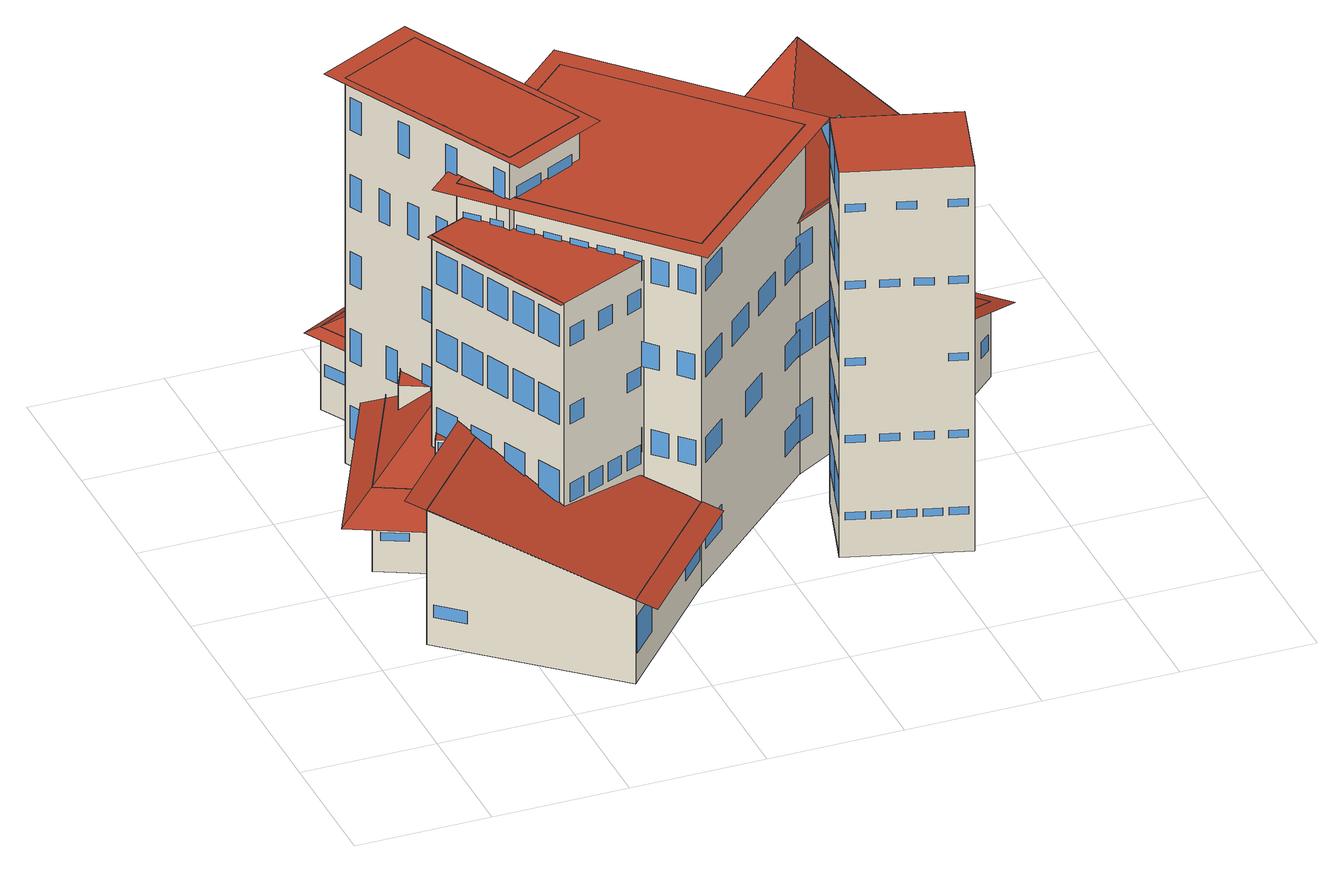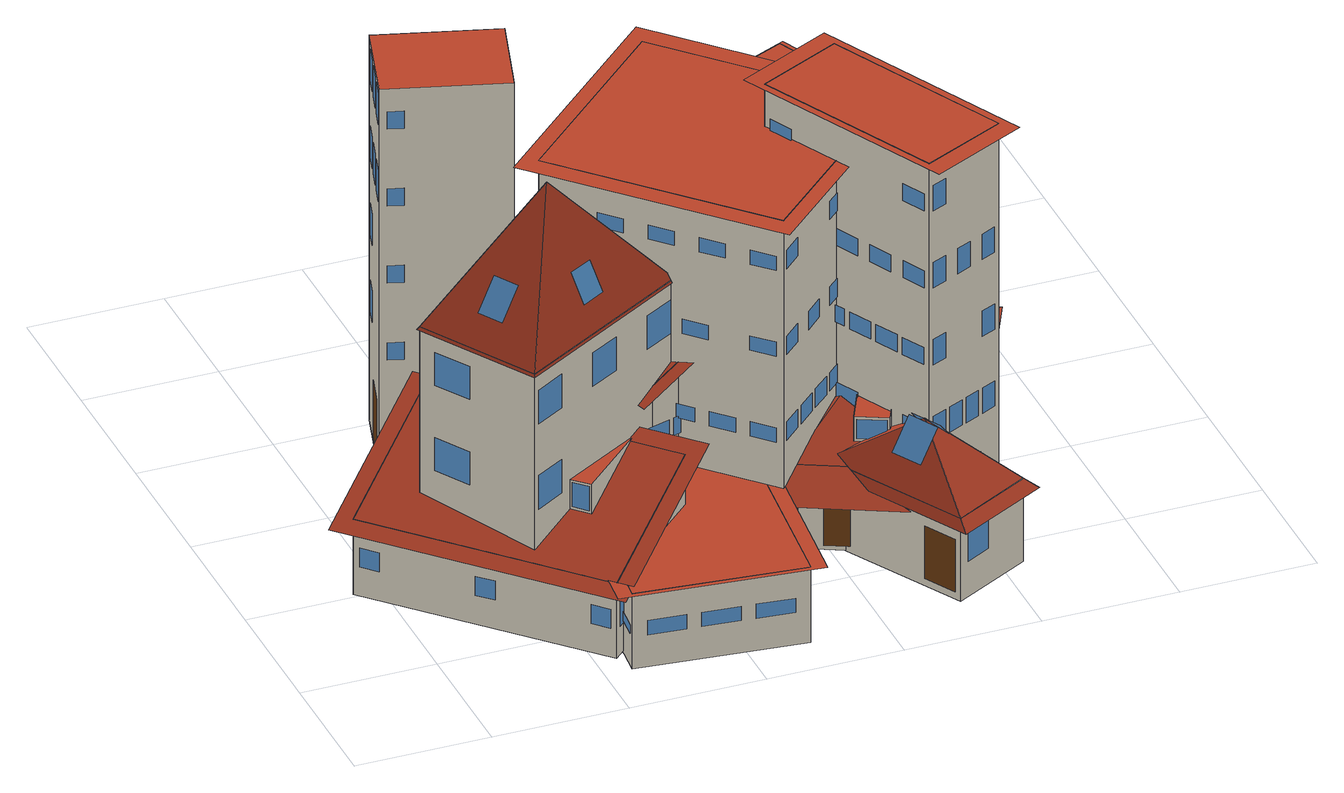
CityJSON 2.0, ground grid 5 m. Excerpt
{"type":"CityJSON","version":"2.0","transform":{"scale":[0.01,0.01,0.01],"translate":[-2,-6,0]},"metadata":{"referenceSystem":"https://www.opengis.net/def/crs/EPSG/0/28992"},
"CityObjects":{
"building1":{"type":"Building","attributes":{"roofType":"Shed"},"geometry":[{"type":"MultiSurface","lod":"3","boundaries":[[[0,1,2,3]],[[4,5,6,7]],[[5,0,3,6],[8,9,10,11]],[[8,11,10,9]],[[6,3,2,7],[12,13,14,15],[16,17,18,19]],[[12,15,14,13]],[[16,19,18,17]],[[7,2,1,4],[20,21,22,23]],[[20,23,22,21]],[[4,1,0,5],[24,25,26,27],[28,29,30,31]],[[24,27,26,25]],[[28,31,30,29]],[[32,33,34,35],[5,4,7,6]]],"semantics":{"surfaces":[{"type":"GroundSurface"},{"type":"RoofSurface"},{"type":"WallSurface"},{"type":"Window"},{"type":"Door"}],"values":[0,1,2,3,2,3,3,2,4,2,3,3,1]}}]},
"building2":{"type":"Building","attributes":{"roofType":"Flat"},"geometry":[{"type":"MultiSurface","lod":"3","boundaries":[[[36,37,38,39]],[[40,41,42,43]],[[36,39,41,40],[44,45,46,47],[48,49,50,51],[52,53,54,55],[56,57,58,59],[60,61,62,63],[64,65,66,67],[68,69,70,71],[72,73,74,75],[76,77,78,79],[80,81,82,83]],[[44,47,46,45]],[[48,51,50,49]],[[52,55,54,53]],[[56,59,58,57]],[[60,63,62,61]],[[64,67,66,65]],[[68,71,70,69]],[[72,75,74,73]],[[76,79,78,77]],[[80,83,82,81]],[[39,38,42,41],[84,85,86,87],[88,89,90,91],[92,93,94,95],[96,97,98,99],[100,101,102,103],[104,105,106,107],[108,109,110,111],[112,113,114,115],[116,117,118,119],[120,121,122,123],[124,125,126,127],[128,129,130,131],[132,133,134,135],[136,137,138,139],[140,141,142,143],[144,145,146,147]],[[84,87,86,85]],[[88,91,90,89]],[[92,95,94,93]],[[96,99,98,97]],[[100,103,102,101]],[[104,107,106,105]],[[108,111,110,109]],[[112,115,114,113]],[[116,119,118,117]],[[120,123,122,121]],[[124,127,126,125]],[[128,131,130,129]],[[132,135,134,133]],[[136,139,138,137]],[[140,143,142,141]],[[144,147,146,145]],[[38,37,43,42],[148,149,150,151],[152,153,154,155],[156,157,158,159],[160,161,162,163],[164,165,166,167]],[[148,151,150,149]],[[152,155,154,153]],[[156,159,158,157]],[[160,163,162,161]],[[164,167,166,165]],[[37,36,40,43],[168,169,170,171],[172,173,174,175],[176,177,178,179],[180,181,182,183],[184,185,186,187],[188,189,190,191],[192,193,194,195],[196,197,198,199],[200,201,202,203],[204,205,206,207],[208,209,210,211],[212,213,214,215],[216,217,218,219],[220,221,222,223],[224,225,226,227],[228,229,230,231]],[[168,171,170,169]],[[172,175,174,173]],[[176,179,178,177]],[[180,183,182,181]],[[184,187,186,185]],[[188,191,190,189]],[[192,195,194,193]],[[196,199,198,197]],[[200,203,202,201]],[[204,207,206,205]],[[208,211,210,209]],[[212,215,214,213]],[[216,219,218,217]],[[220,223,222,221]],[[224,227,226,225]],[[228,231,230,229]],[[232,233,234,235],[40,43,42,41]]],"semantics":{"surfaces":[{"type":"GroundSurface"},{"type":"RoofSurface"},{"type":"WallSurface"},{"type":"Door"},{"type":"Window"}],"values":[0,1,2,3,4,4,4,4,4,4,4,4,4,2,4,4,4,4,4,4,4,4,4,4,4,4,4,4,4,4,2,4,4,4,4,4,2,4,4,4,4,4,4,4,4,4,4,4,4,4,4,4,4,1]}}]},
"building3":{"type":"Building","attributes":{"roofType":"Pyramidal"},"children":["building3-1","building3-2","building3-3","building3-4"],"geometry":[{"type":"MultiSurface","lod":"3","boundaries":[[[236,237,238,239]],[[240,241,242],[243,244,245,246]],[[240,247,248],[249,250,251,252]],[[240,242,247],[253,254,255,256]],[[240,248,241],[257,258,259,260]],[[236,239,247,242],[261,262,263,264],[265,266,267,268]],[[261,264,263,262]],[[265,268,267,266]],[[239,238,248,247],[269,270,271,272],[273,274,275,276],[277,278,279,280],[281,282,283,284],[285,286,287,288],[289,290,291,292],[293,294,295,296],[297,298,299,300],[301,302,303,304],[305,306,307,308],[309,310,311,312],[313,314,315,316],[317,318,319,320]],[[269,272,271,270]],[[273,276,275,274]],[[277,280,279,278]],[[281,284,283,282]],[[285,288,287,286]],[[289,292,291,290]],[[293,296,295,294]],[[297,300,299,298]],[[301,304,303,302]],[[305,308,307,306]],[[309,312,311,310]],[[313,316,315,314]],[[317,320,319,318]],[[238,237,241,248],[321,322,323,324]],[[321,324,323,322]],[[237,236,242,241],[325,326,327,328],[329,330,331,332]],[[325,328,327,326]],[[329,332,331,330]],[[333,334,247,242]],[[334,335,248,247]],[[336,241,248,335]],[[333,242,241,336]]],"semantics":{"surfaces":[{"type":"GroundSurface"},{"type":"RoofSurface"},{"type":"WallSurface"},{"type":"Window"},{"type":"Door"}],"values":[0,1,1,1,1,2,3,3,2,3,3,3,3,3,3,3,3,3,3,3,3,3,2,4,2,3,3,1,1,1,1]}}]},
"building3-1":{"type":"BuildingInstallation","attributes":{"relationToConstruction":"outside"},"parents":["building3"],"geometry":[{"type":"MultiSurface","lod":"3","boundaries":[[[249,252,337]],[[249,337,338,250]],[[338,251,250]],[[337,252,251,338],[339,340,341,342]],[[339,342,341,340]]],"semantics":{"surfaces":[{"type":"WallSurface"},{"type":"RoofSurface"},{"type":"Window"}],"values":[0,1,0,0,2]}}]},
"building3-2":{"type":"BuildingInstallation","attributes":{"relationToConstruction":"outside"},"parents":["building3"],"geometry":[{"type":"MultiSurface","lod":"3","boundaries":[[[243,246,343]],[[243,343,344,244]],[[344,245,244]],[[343,246,245,344],[345,346,347,348]],[[345,348,347,346]]],"semantics":{"surfaces":[{"type":"WallSurface"},{"type":"RoofSurface"},{"type":"Window"}],"values":[0,1,0,0,2]}}]},
"building3-3":{"type":"BuildingInstallation","attributes":{"relationToConstruction":"outside"},"parents":["building3"],"geometry":[{"type":"MultiSurface","lod":"3","boundaries":[[[253,256,349]],[[253,349,350,254]],[[350,255,254]],[[349,256,255,350],[351,352,353,354]],[[351,354,353,352]]],"semantics":{"surfaces":[{"type":"WallSurface"},{"type":"RoofSurface"},{"type":"Window"}],"values":[0,1,0,0,2]}}]},
"building3-4":{"type":"BuildingInstallation","attributes":{"relationToConstruction":"outside"},"parents":["building3"],"geometry":[{"type":"MultiSurface","lod":"3","boundaries":[[[257,260,355]],[[257,355,356,258]],[[356,259,258]],[[355,260,259,356],[357,358,359,360]],[[357,360,359,358]]],"semantics":{"surfaces":[{"type":"WallSurface"},{"type":"RoofSurface"},{"type":"Window"}],"values":[0,1,0,0,2]}}]},
"building4":{"type":"Building","attributes":{"roofType":"Flat"},"geometry":[{"type":"MultiSurface","lod":"3","boundaries":[[[361,362,363,364]],[[365,366,367,368]],[[361,364,366,365],[369,370,371,372],[373,374,375,376],[377,378,379,380],[381,382,383,384],[385,386,387,388],[389,390,391,392],[393,394,395,396]],[[369,372,371,370]],[[373,376,375,374]],[[377,380,379,378]],[[381,384,383,382]],[[385,388,387,386]],[[389,392,391,390]],[[393,396,395,394]],[[364,363,367,366],[397,398,399,400],[401,402,403,404],[405,406,407,408],[409,410,411,412],[413,414,415,416],[417,418,419,420],[421,422,423,424],[425,426,427,428],[429,430,431,432],[433,434,435,436],[437,438,439,440],[441,442,443,444],[445,446,447,448],[449,450,451,452],[453,454,455,456],[457,458,459,460],[461,462,463,464],[465,466,467,468],[469,470,471,472],[473,474,475,476],[477,478,479,480]],[[397,400,399,398]],[[401,404,403,402]],[[405,408,407,406]],[[409,412,411,410]],[[413,416,415,414]],[[417,420,419,418]],[[421,424,423,422]],[[425,428,427,426]],[[429,432,431,430]],[[433,436,435,434]],[[437,440,439,438]],[[441,444,443,442]],[[445,448,447,446]],[[449,452,451,450]],[[453,456,455,454]],[[457,460,459,458]],[[461,464,463,462]],[[465,468,467,466]],[[469,472,471,470]],[[473,476,475,474]],[[477,480,479,478]],[[363,362,368,367],[481,482,483,484],[485,486,487,488],[489,490,491,492],[493,494,495,496],[497,498,499,500],[501,502,503,504],[505,506,507,508],[509,510,511,512],[513,514,515,516],[517,518,519,520],[521,522,523,524]],[[481,484,483,482]],[[485,488,487,486]],[[489,492,491,490]],[[493,496,495,494]],[[497,500,499,498]],[[501,504,503,502]],[[505,508,507,506]],[[509,512,511,510]],[[513,516,515,514]],[[517,520,519,518]],[[521,524,523,522]],[[362,361,365,368],[525,526,527,528],[529,530,531,532],[533,534,535,536],[537,538,539,540],[541,542,543,544],[545,546,547,548],[549,550,551,552],[553,554,555,556],[557,558,559,560],[561,562,563,564],[565,566,567,568],[569,570,571,572],[573,574,575,576],[577,578,579,580],[581,582,583,584],[585,586,587,588],[589,590,591,592],[593,594,595,596],[597,598,599,600],[601,602,603,604],[605,606,607,608],[609,610,611,612],[613,614,615,616]],[[525,528,527,526]],[[529,532,531,530]],[[533,536,535,534]],[[537,540,539,538]],[[541,544,543,542]],[[545,548,547,546]],[[549,552,551,550]],[[553,556,555,554]],[[557,560,559,558]],[[561,564,563,562]],[[565,568,567,566]],[[569,572,571,570]],[[573,576,575,574]],[[577,580,579,578]],[[581,584,583,582]],[[585,588,587,586]],[[589,592,591,590]],[[593,596,595,594]],[[597,600,599,598]],[[601,604,603,602]],[[605,608,607,606]],[[609,612,611,610]],[[613,616,615,614]],[[617,618,619,620],[365,368,367,366]]],"semantics":{"surfaces":[{"type":"GroundSurface"},{"type":"RoofSurface"},{"type":"WallSurface"},{"type":"Door"},{"type":"Window"}],"values":[0,1,2,3,4,4,4,4,4,4,2,4,4,4,4,4,4,4,4,4,4,4,4,4,4,4,4,4,4,4,4,4,2,4,4,4,4,4,4,4,4,4,4,4,2,4,4,4,4,4,4,4,4,4,4,4,4,4,4,4,4,4,4,4,4,4,4,4,1]}}]},
"building5":{"type":"Building","attributes":{"roofType":"Pyramidal"},"geometry":[{"type":"MultiSurface","lod":"3","boundaries":[[[621,622,623,624]],[[625,626,627],[628,629,630,631]],[[628,631,630,629]],[[625,632,633],[634,635,636,637]],[[634,637,636,635]],[[625,627,632]],[[625,633,626]],[[621,624,632,627],[638,639,640,641],[642,643,644,645]],[[638,641,640,639]],[[642,645,644,643]],[[624,623,633,632],[646,647,648,649]],[[646,649,648,647]],[[623,622,626,633],[650,651,652,653]],[[650,653,652,651]],[[622,621,627,626],[654,655,656,657],[658,659,660,661],[662,663,664,665],[666,667,668,669]],[[654,657,656,655]],[[658,661,660,659]],[[662,665,664,663]],[[666,669,668,667]],[[670,671,632,627]],[[671,672,633,632]],[[673,626,633,672]],[[670,627,626,673]]],"semantics":{"surfaces":[{"type":"GroundSurface"},{"type":"RoofSurface"},{"type":"Window"},{"type":"WallSurface"},{"type":"Door"}],"values":[0,1,2,1,2,1,1,3,2,2,3,4,3,2,3,2,2,2,2,1,1,1,1]}}]},
"building6":{"type":"Building","attributes":{"roofType":"Flat"},"geometry":[{"type":"MultiSurface","lod":"3","boundaries":[[[674,675,676,677]],[[678,679,680,681]],[[674,677,679,678],[682,683,684,685],[686,687,688,689],[690,691,692,693],[694,695,696,697],[698,699,700,701],[702,703,704,705],[706,707,708,709],[710,711,712,713],[714,715,716,717],[718,719,720,721]],[[682,685,684,683]],[[686,689,688,687]],[[690,693,692,691]],[[694,697,696,695]],[[698,701,700,699]],[[702,705,704,703]],[[706,709,708,707]],[[710,713,712,711]],[[714,717,716,715]],[[718,721,720,719]],[[677,676,680,679],[722,723,724,725],[726,727,728,729],[730,731,732,733],[734,735,736,737],[738,739,740,741],[742,743,744,745],[746,747,748,749],[750,751,752,753],[754,755,756,757],[758,759,760,761],[762,763,764,765],[766,767,768,769],[770,771,772,773],[774,775,776,777],[778,779,780,781],[782,783,784,785]],[[722,725,724,723]],[[726,729,728,727]],[[730,733,732,731]],[[734,737,736,735]],[[738,741,740,739]],[[742,745,744,743]],[[746,749,748,747]],[[750,753,752,751]],[[754,757,756,755]],[[758,761,760,759]],[[762,765,764,763]],[[766,769,768,767]],[[770,773,772,771]],[[774,777,776,775]],[[778,781,780,779]],[[782,785,784,783]],[[676,675,681,680],[786,787,788,789],[790,791,792,793],[794,795,796,797],[798,799,800,801],[802,803,804,805],[806,807,808,809],[810,811,812,813],[814,815,816,817],[818,819,820,821],[822,823,824,825],[826,827,828,829],[830,831,832,833],[834,835,836,837],[838,839,840,841],[842,843,844,845],[846,847,848,849],[850,851,852,853],[854,855,856,857],[858,859,860,861],[862,863,864,865]],[[786,789,788,787]],[[790,793,792,791]],[[794,797,796,795]],[[798,801,800,799]],[[802,805,804,803]],[[806,809,808,807]],[[810,813,812,811]],[[814,817,816,815]],[[818,821,820,819]],[[822,825,824,823]],[[826,829,828,827]],[[830,833,832,831]],[[834,837,836,835]],[[838,841,840,839]],[[842,845,844,843]],[[846,849,848,847]],[[850,853,852,851]],[[854,857,856,855]],[[858,861,860,859]],[[862,865,864,863]],[[675,674,678,681],[866,867,868,869],[870,871,872,873],[874,875,876,877],[878,879,880,881],[882,883,884,885],[886,887,888,889],[890,891,892,893],[894,895,896,897],[898,899,900,901],[902,903,904,905],[906,907,908,909],[910,911,912,913],[914,915,916,917],[918,919,920,921],[922,923,924,925],[926,927,928,929],[930,931,932,933],[934,935,936,937],[938,939,940,941],[942,943,944,945],[946,947,948,949],[950,951,952,953],[954,955,956,957],[958,959,960,961],[962,963,964,965],[966,967,968,969],[970,971,972,973],[974,975,976,977],[978,979,980,981],[982,983,984,985],[986,987,988,989],[990,991,992,993],[994,995,996,997]],[[866,869,868,867]],[[870,873,872,871]],[[874,877,876,875]],[[878,881,880,879]],[[882,885,884,883]],[[886,889,888,887]],[[890,893,892,891]],[[894,897,896,895]],[[898,901,900,899]],[[902,905,904,903]],[[906,909,908,907]],[[910,913,912,911]],[[914,917,916,915]],[[918,921,920,919]],[[922,925,924,923]],[[926,929,928,927]],[[930,933,932,931]],[[934,937,936,935]],[[938,941,940,939]],[[942,945,944,943]],[[946,949,948,947]],[[950,953,952,951]],[[954,957,956,955]],[[958,961,960,959]],[[962,965,964,963]],[[966,969,968,967]],[[970,973,972,971]],[[974,977,976,975]],[[978,981,980,979]],[[982,985,984,983]],[[986,989,988,987]],[[990,993,992,991]],[[994,997,996,995]],[[998,999,1000,1001],[678,681,680,679]]],"semantics":{"surfaces":[{"type":"GroundSurface"},{"type":"RoofSurface"},{"type":"WallSurface"},{"type":"Window"},{"type":"Door"}],"values":[0,1,2,3,3,3,3,3,3,3,3,3,3,2,4,3,3,3,3,3,3,3,3,3,3,3,3,3,3,3,2,3,3,3,3,3,3,3,3,3,3,3,3,3,3,3,3,3,3,3,3,2,3,3,3,3,3,3,3,3,3,3,3,3,3,3,3,3,3,3,3,3,3,3,3,3,3,3,3,3,3,3,3,3,3,1]}}]},
"building7":{"type":"Building","attributes":{"roofType":"Shed"},"geometry":[{"type":"MultiSurface","lod":"3","boundaries":[[[1002,1003,1004,1005]],[[1006,1007,1008,1009]],[[1007,1002,1005,1008],[1010,1011,1012,1013],[1014,1015,1016,1017],[1018,1019,1020,1021],[1022,1023,1024,1025],[1026,1027,1028,1029],[1030,1031,1032,1033]],[[1010,1013,1012,1011]],[[1014,1017,1016,1015]],[[1018,1021,1020,1019]],[[1022,1025,1024,1023]],[[1026,1029,1028,1027]],[[1030,1033,1032,1031]],[[1008,1005,1004,1009],[1034,1035,1036,1037],[1038,1039,1040,1041],[1042,1043,1044,1045],[1046,1047,1048,1049],[1050,1051,1052,1053]],[[1034,1037,1036,1035]],[[1038,1041,1040,1039]],[[1042,1045,1044,1043]],[[1046,1049,1048,1047]],[[1050,1053,1052,1051]],[[1009,1004,1003,1006],[1054,1055,1056,1057],[1058,1059,1060,1061],[1062,1063,1064,1065],[1066,1067,1068,1069],[1070,1071,1072,1073]],[[1054,1057,1056,1055]],[[1058,1061,1060,1059]],[[1062,1065,1064,1063]],[[1066,1069,1068,1067]],[[1070,1073,1072,1071]],[[1006,1003,1002,1007],[1074,1075,1076,1077],[1078,1079,1080,1081]],[[1074,1077,1076,1075]],[[1078,1081,1080,1079]],[[1082,1083,1084,1085],[1007,1006,1009,1008]]],"semantics":{"surfaces":[{"type":"GroundSurface"},{"type":"RoofSurface"},{"type":"WallSurface"},{"type":"Window"},{"type":"Door"}],"values":[0,1,2,3,3,3,3,3,3,2,3,3,3,3,3,2,4,3,3,3,3,2,3,3,1]}}]},
"building8":{"type":"Building","attributes":{"roofType":"Flat"},"geometry":[{"type":"MultiSurface","lod":"3","boundaries":[[[1086,1087,1088,1089]],[[1090,1091,1092,1093]],[[1086,1089,1091,1090],[1094,1095,1096,1097]],[[1094,1097,1096,1095]],[[1089,1088,1092,1091],[1098,1099,1100,1101],[1102,1103,1104,1105],[1106,1107,1108,1109],[1110,1111,1112,1113],[1114,1115,1116,1117]],[[1098,1101,1100,1099]],[[1102,1105,1104,1103]],[[1106,1109,1108,1107]],[[1110,1113,1112,1111]],[[1114,1117,1116,1115]],[[1088,1087,1093,1092],[1118,1119,1120,1121],[1122,1123,1124,1125],[1126,1127,1128,1129]],[[1118,1121,1120,1119]],[[1122,1125,1124,1123]],[[1126,1129,1128,1127]],[[1087,1086,1090,1093],[1130,1131,1132,1133],[1134,1135,1136,1137],[1138,1139,1140,1141],[1142,1143,1144,1145],[1146,1147,1148,1149]],[[1130,1133,1132,1131]],[[1134,1137,1136,1135]],[[1138,1141,1140,1139]],[[1142,1145,1144,1143]],[[1146,1149,1148,1147]],[[1150,1151,1152,1153],[1090,1093,1092,1091]]],"semantics":{"surfaces":[{"type":"GroundSurface"},{"type":"RoofSurface"},{"type":"WallSurface"},{"type":"Door"},{"type":"Window"}],"values":[0,1,2,3,2,4,4,4,4,4,2,4,4,4,2,4,4,4,4,4,1]}}]},
"building9":{"type":"Building","attributes":{"roofType":"Flat"},"geometry":[{"type":"MultiSurface","lod":"3","boundaries":[[[1154,1155,1156,1157]],[[1158,1159,1160,1161]],[[1154,1157,1159,1158],[1162,1163,1164,1165],[1166,1167,1168,1169],[1170,1171,1172,1173],[1174,1175,1176,1177],[1178,1179,1180,1181],[1182,1183,1184,1185],[1186,1187,1188,1189],[1190,1191,1192,1193],[1194,1195,1196,1197],[1198,1199,1200,1201],[1202,1203,1204,1205],[1206,1207,1208,1209],[1210,1211,1212,1213],[1214,1215,1216,1217],[1218,1219,1220,1221],[1222,1223,1224,1225],[1226,1227,1228,1229],[1230,1231,1232,1233]],[[1162,1165,1164,1163]],[[1166,1169,1168,1167]],[[1170,1173,1172,1171]],[[1174,1177,1176,1175]],[[1178,1181,1180,1179]],[[1182,1185,1184,1183]],[[1186,1189,1188,1187]],[[1190,1193,1192,1191]],[[1194,1197,1196,1195]],[[1198,1201,1200,1199]],[[1202,1205,1204,1203]],[[1206,1209,1208,1207]],[[1210,1213,1212,1211]],[[1214,1217,1216,1215]],[[1218,1221,1220,1219]],[[1222,1225,1224,1223]],[[1226,1229,1228,1227]],[[1230,1233,1232,1231]],[[1157,1156,1160,1159],[1234,1235,1236,1237],[1238,1239,1240,1241],[1242,1243,1244,1245],[1246,1247,1248,1249],[1250,1251,1252,1253],[1254,1255,1256,1257],[1258,1259,1260,1261],[1262,1263,1264,1265],[1266,1267,1268,1269]],[[1234,1237,1236,1235]],[[1238,1241,1240,1239]],[[1242,1245,1244,1243]],[[1246,1249,1248,1247]],[[1250,1253,1252,1251]],[[1254,1257,1256,1255]],[[1258,1261,1260,1259]],[[1262,1265,1264,1263]],[[1266,1269,1268,1267]],[[1156,1155,1161,1160],[1270,1271,1272,1273],[1274,1275,1276,1277],[1278,1279,1280,1281],[1282,1283,1284,1285],[1286,1287,1288,1289],[1290,1291,1292,1293],[1294,1295,1296,1297],[1298,1299,1300,1301]],[[1270,1273,1272,1271]],[[1274,1277,1276,1275]],[[1278,1281,1280,1279]],[[1282,1285,1284,1283]],[[1286,1289,1288,1287]],[[1290,1293,1292,1291]],[[1294,1297,1296,1295]],[[1298,1301,1300,1299]],[[1155,1154,1158,1161],[1302,1303,1304,1305],[1306,1307,1308,1309],[1310,1311,1312,1313],[1314,1315,1316,1317],[1318,1319,1320,1321],[1322,1323,1324,1325],[1326,1327,1328,1329],[1330,1331,1332,1333],[1334,1335,1336,1337],[1338,1339,1340,1341]],[[1302,1305,1304,1303]],[[1306,1309,1308,1307]],[[1310,1313,1312,1311]],[[1314,1317,1316,1315]],[[1318,1321,1320,1319]],[[1322,1325,1324,1323]],[[1326,1329,1328,1327]],[[1330,1333,1332,1331]],[[1334,1337,1336,1335]],[[1338,1341,1340,1339]]],"semantics":{"surfaces":[{"type":"GroundSurface"},{"type":"RoofSurface"},{"type":"WallSurface"},{"type":"Window"},{"type":"Door"}],"values":[0,1,2,3,3,3,3,3,3,3,3,3,3,3,3,3,3,3,3,3,3,2,4,3,3,3,3,3,3,3,3,2,3,3,3,3,3,3,3,3,2,3,3,3,3,3,3,3,3,3,3]}}]},
"building10":{"type":"Building","attributes":{"roofType":"Pyramidal"},"geometry":[{"type":"MultiSurface","lod":"3","boundaries":[[[1342,1343,1344,1345]],[[1346,1347,1348],[1349,1350,1351,1352]],[[1349,1352,1351,1350]],[[1346,1353,1354],[1355,1356,1357,1358]],[[1355,1358,1357,1356]],[[1346,1348,1353],[1359,1360,1361,1362]],[[1359,1362,1361,1360]],[[1346,1354,1347],[1363,1364,1365,1366]],[[1363,1366,1365,1364]],[[1342,1345,1353,1348],[1367,1368,1369,1370],[1371,1372,1373,1374],[1375,1376,1377,1378],[1379,1380,1381,1382],[1383,1384,1385,1386],[1387,1388,1389,1390],[1391,1392,1393,1394],[1395,1396,1397,1398]],[[1367,1370,1369,1368]],[[1371,1374,1373,1372]],[[1375,1378,1377,1376]],[[1379,1382,1381,1380]],[[1383,1386,1385,1384]],[[1387,1390,1389,1388]],[[1391,1394,1393,1392]],[[1395,1398,1397,1396]],[[1345,1344,1354,1353],[1399,1400,1401,1402],[1403,1404,1405,1406],[1407,1408,1409,1410]],[[1399,1402,1401,1400]],[[1403,1406,1405,1404]],[[1407,1410,1409,1408]],[[1344,1343,1347,1354],[1411,1412,1413,1414],[1415,1416,1417,1418],[1419,1420,1421,1422],[1423,1424,1425,1426],[1427,1428,1429,1430]],[[1411,1414,1413,1412]],[[1415,1418,1417,1416]],[[1419,1422,1421,1420]],[[1423,1426,1425,1424]],[[1427,1430,1429,1428]],[[1343,1342,1348,1347],[1431,1432,1433,1434],[1435,1436,1437,1438],[1439,1440,1441,1442],[1443,1444,1445,1446],[1447,1448,1449,1450],[1451,1452,1453,1454],[1455,1456,1457,1458],[1459,1460,1461,1462]],[[1431,1434,1433,1432]],[[1435,1438,1437,1436]],[[1439,1442,1441,1440]],[[1443,1446,1445,1444]],[[1447,1450,1449,1448]],[[1451,1454,1453,1452]],[[1455,1458,1457,1456]],[[1459,1462,1461,1460]],[[1463,1464,1353,1348]],[[1464,1465,1354,1353]],[[1466,1347,1354,1465]],[[1463,1348,1347,1466]]],"semantics":{"surfaces":[{"type":"GroundSurface"},{"type":"RoofSurface"},{"type":"Window"},{"type":"WallSurface"},{"type":"Door"}],"values":[0,1,2,1,2,1,2,1,2,3,2,2,2,2,2,2,2,2,3,2,2,2,3,4,2,2,2,2,3,2,2,2,2,2,2,2,2,1,1,1,1]}}]},
"building11":{"type":"Building","attributes":{"roofType":"Shed"},"children":["building11-1","building11-2"],"geometry":[{"type":"MultiSurface","lod":"3","boundaries":[[[1467,1468,1469,1470]],[[1471,1472,1473,1474],[1475,1476,1477,1478],[1479,1480,1481,1482]],[[1472,1467,1470,1473],[1483,1484,1485,1486],[1487,1488,1489,1490]],[[1483,1486,1485,1484]],[[1487,1490,1489,1488]],[[1473,1470,1469,1474],[1491,1492,1493,1494],[1495,1496,1497,1498],[1499,1500,1501,1502]],[[1491,1494,1493,1492]],[[1495,1498,1497,1496]],[[1499,1502,1501,1500]],[[1474,1469,1468,1471],[1503,1504,1505,1506]],[[1503,1506,1505,1504]],[[1471,1468,1467,1472],[1507,1508,1509,1510]],[[1507,1510,1509,1508]],[[1511,1512,1513,1514],[1472,1471,1474,1473]]],"semantics":{"surfaces":[{"type":"GroundSurface"},{"type":"RoofSurface"},{"type":"WallSurface"},{"type":"Window"},{"type":"Door"}],"values":[0,1,2,3,3,2,3,3,3,2,3,2,4,1]}}]},
"building11-1":{"type":"BuildingInstallation","attributes":{"relationToConstruction":"outside"},"parents":["building11"],"geometry":[{"type":"MultiSurface","lod":"3","boundaries":[[[1475,1478,1515]],[[1475,1515,1516,1476]],[[1516,1477,1476]],[[1515,1478,1477,1516],[1517,1518,1519,1520]],[[1517,1520,1519,1518]]],"semantics":{"surfaces":[{"type":"WallSurface"},{"type":"RoofSurface"},{"type":"Window"}],"values":[0,1,0,0,2]}}]},
"building11-2":{"type":"BuildingInstallation","attributes":{"relationToConstruction":"outside"},"parents":["building11"],"geometry":[{"type":"MultiSurface","lod":"3","boundaries":[[[1479,1482,1521]],[[1479,1521,1522,1480]],[[1522,1481,1480]],[[1521,1482,1481,1522],[1523,1524,1525,1526]],[[1523,1526,1525,1524]]],"semantics":{"surfaces":[{"type":"WallSurface"},{"type":"RoofSurface"},{"type":"Window"}],"values":[0,1,0,0,2]}}]}
},
"vertices":[
[200,600,0],[638,1099,0],[1201,605,0],[763,106,0],[638,1099,536],[200,600,536],[763,106,336],[1201,605,336],[219,583,113],[219,583,163],[309,504,163],[309,504,113],[776,121,113],[776,121,259],[869,227,259],[869,227,113],[1095,484,113],[1095,484,259],[1188,590,259],[1188,590,113],[1091,701,15],[1091,701,226],[987,793,226],[987,793,15],[620,1079,113],[620,1079,248],[533,979,248],[533,979,113],[305,720,113],[305,720,248],[218,620,248],[218,620,113],[140,651,557],[822,53,315],[1261,553,315],[580,1152,557],
[700,600,0],[444,1170,0],[808,1334,0],[1064,764,0],[700,600,1244],[1064,764,1244],[808,1334,1244],[444,1170,1244],[813,651,22],[813,651,225],[944,709,225],[944,709,22],[726,612,439],[726,612,514],[785,638,514],[785,638,439],[810,650,439],[810,650,514],[869,676,514],[869,676,439],[894,687,439],[894,687,514],[953,714,514],[953,714,439],[978,725,439],[978,725,514],[1037,751,514],[1037,751,439],[726,612,750],[726,612,825],[785,638,825],[785,638,750],[979,725,750],[979,725,825],[1038,752,825],[1038,752,750],[726,612,1061],[726,612,1136],[785,638,1136],[785,638,1061],[853,669,1061],[853,669,1136],[912,695,1136],[912,695,1061],[980,726,1061],[980,726,1136],[1038,752,1136],[1038,752,1061],[1054,786,128],[1054,786,184],[1015,873,184],[1015,873,128],[1005,896,128],[1005,896,184],[966,982,184],[966,982,128],[955,1005,128],[955,1005,184],[916,1092,184],[916,1092,128],[906,1115,128],[906,1115,184],[867,1201,184],[867,1201,128],[857,1224,128],[857,1224,184],[818,1311,184],[818,1311,128],[1054,786,439],[1054,786,495],[1015,873,495],[1015,873,439],[1005,896,439],[1005,896,495],[966,982,495],[966,982,439],[955,1005,439],[955,1005,495],[916,1092,495],[916,1092,439],[906,1115,439],[906,1115,495],[867,1201,495],[867,1201,439],[857,1224,439],[857,1224,495],[818,1311,495],[818,1311,439],[1054,786,750],[1054,786,806],[1015,873,806],[1015,873,750],[988,932,750],[988,932,806],[949,1019,806],[949,1019,750],[923,1078,750],[923,1078,806],[884,1165,806],[884,1165,750],[857,1224,750],[857,1224,806],[818,1311,806],[818,1311,750],[1054,786,1061],[1054,786,1117],[1015,873,1117],[1015,873,1061],[857,1224,1061],[857,1224,1117],[818,1311,1117],[818,1311,1061],[771,1317,128],[771,1317,181],[645,1260,181],[645,1260,128],[771,1317,439],[771,1317,492],[645,1260,492],[645,1260,439],[771,1317,750],[771,1317,803],[645,1260,803],[645,1260,750],[607,1244,750],[607,1244,803],[480,1186,803],[480,1186,750],[771,1317,1061],[771,1317,1114],[645,1260,1114],[645,1260,1061],[454,1147,128],[454,1147,257],[493,1061,257],[493,1061,128],[651,710,128],[651,710,257],[690,623,257],[690,623,128],[454,1147,439],[454,1147,568],[493,1061,568],[493,1061,439],[520,1001,439],[520,1001,568],[559,915,568],[559,915,439],[585,855,439],[585,855,568],[624,769,568],[624,769,439],[651,710,439],[651,710,568],[690,623,568],[690,623,439],[454,1147,750],[454,1147,879],[493,1061,879],[493,1061,750],[503,1038,750],[503,1038,879],[542,951,879],[542,951,750],[552,928,750],[552,928,879],[591,842,879],[591,842,750],[602,819,750],[602,819,879],[641,732,879],[641,732,750],[651,710,750],[651,710,879],[690,623,879],[690,623,750],[454,1147,1061],[454,1147,1190],[493,1061,1190],[493,1061,1061],[503,1038,1061],[503,1038,1190],[542,951,1190],[542,951,1061],[552,928,1061],[552,928,1190],[591,842,1190],[591,842,1061],[602,819,1061],[602,819,1190],[641,732,1190],[641,732,1061],[651,710,1061],[651,710,1190],[690,623,1190],[690,623,1061],[685,592,1244],[1080,770,1244],[823,1342,1244],[428,1164,1244],
[200,1100,0],[637,1989,0],[1117,1753,0],[680,864,0],[659,1427,536],[637,1989,336],[200,1100,336],[610,1518,473],[556,1408,473],[439,1465,376],[493,1575,376],[680,864,336],[1117,1753,336],[708,1335,473],[762,1446,473],[878,1388,376],[824,1278,376],[535,1314,473],[645,1259,473],[539,1044,376],[429,1098,376],[783,1540,473],[672,1594,473],[778,1809,376],[889,1755,376],[226,1087,125],[226,1087,157],[313,1044,157],[313,1044,125],[567,920,125],[567,920,157],[654,877,157],[654,877,125],[689,882,125],[689,882,192],[713,931,192],[713,931,125],[722,949,125],[722,949,192],[746,999,192],[746,999,125],[755,1017,125],[755,1017,192],[779,1066,192],[779,1066,125],[788,1084,125],[788,1084,192],[812,1133,192],[812,1133,125],[821,1151,125],[821,1151,192],[846,1200,192],[846,1200,125],[854,1218,125],[854,1218,192],[879,1268,192],[879,1268,125],[888,1286,125],[888,1286,192],[912,1335,192],[912,1335,125],[921,1353,125],[921,1353,192],[945,1402,192],[945,1402,125],[954,1420,125],[954,1420,192],[978,1470,192],[978,1470,125],[987,1488,125],[987,1488,192],[1011,1537,192],[1011,1537,125],[1020,1555,125],[1020,1555,192],[1044,1604,192],[1044,1604,125],[1053,1622,125],[1053,1622,192],[1077,1672,192],[1077,1672,125],[1086,1690,125],[1086,1690,192],[1110,1739,192],[1110,1739,125],[1016,1803,16],[1016,1803,233],[904,1858,233],[904,1858,16],[629,1972,125],[629,1972,229],[594,1902,229],[594,1902,125],[243,1187,125],[243,1187,229],[208,1117,229],[208,1117,125],[46,990,269],[687,675,269],[1272,1863,269],[630,2179,269],
[824,1278,473],[878,1388,473],[828,1287,463],[874,1379,463],[874,1379,386],[828,1287,386],
[493,1575,473],[439,1465,473],[489,1566,463],[443,1474,463],[443,1474,386],[489,1566,386],
[429,1098,473],[539,1044,473],[438,1094,463],[530,1048,463],[530,1048,386],[438,1094,386],
[889,1755,473],[778,1809,473],[880,1760,463],[787,1805,463],[787,1805,386],[880,1760,386],
[700,1100,0],[370,1776,0],[683,1928,0],[1013,1253,0],[700,1100,1535],[1013,1253,1535],[683,1928,1535],[370,1776,1535],[882,1189,15],[882,1189,227],[986,1240,227],[986,1240,15],[732,1116,416],[732,1116,481],[840,1168,481],[840,1168,416],[732,1116,723],[732,1116,788],[840,1168,788],[840,1168,723],[732,1116,1030],[732,1116,1095],[840,1168,1095],[840,1168,1030],[873,1184,1030],[873,1184,1095],[980,1237,1095],[980,1237,1030],[732,1116,1337],[732,1116,1402],[840,1168,1402],[840,1168,1337],[873,1184,1337],[873,1184,1402],[980,1237,1402],[980,1237,1337],[1002,1274,109],[1002,1274,177],[960,1361,177],[960,1361,109],[936,1411,109],[936,1411,177],[893,1498,177],[893,1498,109],[869,1547,109],[869,1547,177],[826,1635,177],[826,1635,109],[802,1684,109],[802,1684,177],[760,1771,177],[760,1771,109],[735,1821,109],[735,1821,177],[693,1908,177],[693,1908,109],[1002,1274,416],[1002,1274,484],[960,1361,484],[960,1361,416],[869,1546,416],[869,1546,484],[827,1634,484],[827,1634,416],[736,1819,416],[736,1819,484],[694,1906,484],[694,1906,416],[1002,1274,723],[1002,1274,791],[960,1361,791],[960,1361,723],[949,1383,723],[949,1383,791],[907,1470,791],[907,1470,723],[896,1492,723],[896,1492,791],[853,1579,791],[853,1579,723],[843,1601,723],[843,1601,791],[800,1688,791],[800,1688,723],[790,1709,723],[790,1709,791],[747,1796,791],[747,1796,723],[737,1818,723],[737,1818,791],[694,1905,791],[694,1905,723],[1002,1274,1030],[1002,1274,1098],[960,1361,1098],[960,1361,1030],[936,1411,1030],[936,1411,1098],[893,1498,1098],[893,1498,1030],[869,1547,1030],[869,1547,1098],[826,1635,1098],[826,1635,1030],[802,1684,1030],[802,1684,1098],[760,1771,1098],[760,1771,1030],[735,1821,1030],[735,1821,1098],[693,1908,1098],[693,1908,1030],[1002,1274,1337],[1002,1274,1405],[960,1361,1405],[960,1361,1337],[736,1820,1337],[736,1820,1405],[693,1907,1405],[693,1907,1337],[664,1919,109],[664,1919,210],[609,1892,210],[609,1892,109],[664,1919,416],[664,1919,517],[609,1892,517],[609,1892,416],[590,1883,416],[590,1883,517],[535,1856,517],[535,1856,416],[516,1847,416],[516,1847,517],[462,1821,517],[462,1821,416],[443,1811,416],[443,1811,517],[388,1784,517],[388,1784,416],[664,1919,723],[664,1919,824],[609,1892,824],[609,1892,723],[444,1812,723],[444,1812,824],[389,1785,824],[389,1785,723],[664,1919,1030],[664,1919,1131],[609,1892,1131],[609,1892,1030],[554,1866,1030],[554,1866,1131],[499,1839,1131],[499,1839,1030],[445,1812,1030],[445,1812,1131],[390,1785,1131],[390,1785,1030],[664,1919,1337],[664,1919,1438],[609,1892,1438],[609,1892,1337],[380,1755,109],[380,1755,238],[402,1710,238],[402,1710,109],[452,1608,109],[452,1608,238],[474,1563,238],[474,1563,109],[524,1460,109],[524,1460,238],[546,1415,238],[546,1415,109],[596,1313,109],[596,1313,238],[618,1268,238],[618,1268,109],[668,1166,109],[668,1166,238],[690,1121,238],[690,1121,109],[380,1755,416],[380,1755,545],[402,1710,545],[402,1710,416],[452,1608,416],[452,1608,545],[474,1563,545],[474,1563,416],[524,1460,416],[524,1460,545],[546,1415,545],[546,1415,416],[596,1313,416],[596,1313,545],[618,1268,545],[618,1268,416],[668,1166,416],[668,1166,545],[690,1121,545],[690,1121,416],[380,1755,723],[380,1755,852],[402,1710,852],[402,1710,723],[524,1460,723],[524,1460,852],[546,1415,852],[546,1415,723],[668,1166,723],[668,1166,852],[690,1121,852],[690,1121,723],[380,1755,1030],[380,1755,1159],[402,1710,1159],[402,1710,1030],[438,1637,1030],[438,1637,1159],[459,1592,1159],[459,1592,1030],[495,1520,1030],[495,1520,1159],[517,1475,1159],[517,1475,1030],[552,1402,1030],[552,1402,1159],[574,1357,1159],[574,1357,1030],[610,1284,1030],[610,1284,1159],[632,1239,1159],[632,1239,1030],[668,1166,1030],[668,1166,1159],[690,1122,1159],[690,1122,1030],[380,1755,1337],[380,1755,1466],[402,1710,1466],[402,1710,1337],[476,1558,1337],[476,1558,1466],[498,1513,1466],[498,1513,1337],[572,1362,1337],[572,1362,1466],[594,1317,1466],[594,1317,1337],[668,1165,1337],[668,1165,1466],[690,1120,1466],[690,1120,1337],[706,1025,1535],[1069,1202,1535],[677,2004,1535],[314,1826,1535],
[700,1600,0],[417,2121,0],[708,2280,0],[992,1759,0],[704,1940,532],[417,2121,332],[700,1600,332],[668,1992,524],[728,1882,524],[649,1839,416],[589,1950,416],[992,1759,332],[708,2280,332],[740,1887,524],[680,1998,524],[759,2041,416],[819,1930,416],[716,1609,141],[716,1609,176],[769,1638,176],[769,1638,141],[922,1721,141],[922,1721,176],[976,1750,176],[976,1750,141],[784,2141,29],[784,2141,237],[719,2259,237],[719,2259,29],[674,2261,141],[674,2261,279],[580,2210,279],[580,2210,141],[426,2104,141],[426,2104,188],[472,2020,188],[472,2020,141],[499,1970,141],[499,1970,188],[545,1886,188],[545,1886,141],[572,1835,141],[572,1835,188],[618,1751,188],[618,1751,141],[645,1701,141],[645,1701,188],[691,1617,188],[691,1617,141],[699,1545,300],[1038,1729,300],[709,2335,300],[370,2150,300],
[1200,600,0],[571,1262,0],[1176,1836,0],[1804,1174,0],[1200,600,1368],[1804,1174,1368],[1176,1836,1368],[571,1262,1368],[1222,621,135],[1222,621,235],[1317,711,235],[1317,711,135],[1687,1063,135],[1687,1063,235],[1782,1153,235],[1782,1153,135],[1222,621,477],[1222,621,577],[1317,711,577],[1317,711,477],[1455,842,477],[1455,842,577],[1550,932,577],[1550,932,477],[1687,1063,477],[1687,1063,577],[1782,1153,577],[1782,1153,477],[1222,621,819],[1222,621,919],[1317,711,919],[1317,711,819],[1377,768,819],[1377,768,919],[1472,858,919],[1472,858,819],[1532,915,819],[1532,915,919],[1627,1005,919],[1627,1005,819],[1687,1063,819],[1687,1063,919],[1782,1153,919],[1782,1153,819],[1222,621,1161],[1222,621,1261],[1317,711,1261],[1317,711,1161],[1338,1664,26],[1338,1664,236],[1246,1762,236],[1246,1762,26],[1784,1194,477],[1784,1194,534],[1717,1265,534],[1717,1265,477],[1680,1305,477],[1680,1305,534],[1613,1375,534],[1613,1375,477],[1575,1415,477],[1575,1415,534],[1508,1485,534],[1508,1485,477],[1470,1525,477],[1470,1525,534],[1403,1596,534],[1403,1596,477],[1366,1636,477],[1366,1636,534],[1299,1706,534],[1299,1706,477],[1261,1746,477],[1261,1746,534],[1194,1816,534],[1194,1816,477],[1784,1194,819],[1784,1194,876],[1717,1265,876],[1717,1265,819],[1610,1378,819],[1610,1378,876],[1543,1448,876],[1543,1448,819],[1436,1562,819],[1436,1562,876],[1369,1632,876],[1369,1632,819],[1262,1745,819],[1262,1745,876],[1195,1815,876],[1195,1815,819],[1784,1194,1161],[1784,1194,1218],[1717,1265,1218],[1717,1265,1161],[1653,1332,1161],[1653,1332,1218],[1587,1403,1218],[1587,1403,1161],[1522,1470,1161],[1522,1470,1218],[1456,1540,1218],[1456,1540,1161],[1392,1608,1161],[1392,1608,1218],[1325,1678,1218],[1325,1678,1161],[1261,1746,1161],[1261,1746,1218],[1194,1816,1218],[1194,1816,1161],[1157,1818,135],[1157,1818,208],[1092,1756,208],[1092,1756,135],[1031,1699,135],[1031,1699,208],[967,1637,208],[967,1637,135],[906,1580,135],[906,1580,208],[841,1518,208],[841,1518,135],[780,1460,135],[780,1460,208],[716,1399,208],[716,1399,135],[655,1341,135],[655,1341,208],[590,1280,208],[590,1280,135],[1157,1818,477],[1157,1818,550],[1092,1756,550],[1092,1756,477],[1073,1739,477],[1073,1739,550],[1009,1677,550],[1009,1677,477],[990,1659,477],[990,1659,550],[925,1598,550],[925,1598,477],[907,1580,477],[907,1580,550],[842,1519,550],[842,1519,477],[823,1501,477],[823,1501,550],[758,1440,550],[758,1440,477],[740,1422,477],[740,1422,550],[675,1361,550],[675,1361,477],[656,1343,477],[656,1343,550],[592,1281,550],[592,1281,477],[1157,1818,819],[1157,1818,892],[1092,1756,892],[1092,1756,819],[1031,1699,819],[1031,1699,892],[967,1637,892],[967,1637,819],[906,1580,819],[906,1580,892],[841,1518,892],[841,1518,819],[780,1460,819],[780,1460,892],[716,1399,892],[716,1399,819],[655,1341,819],[655,1341,892],[590,1280,892],[590,1280,819],[1157,1818,1161],[1157,1818,1234],[1092,1756,1234],[1092,1756,1161],[906,1580,1161],[906,1580,1234],[841,1518,1234],[841,1518,1161],[655,1341,1161],[655,1341,1234],[590,1280,1234],[590,1280,1161],[588,1245,135],[588,1245,234],[633,1198,234],[633,1198,135],[666,1162,135],[666,1162,234],[711,1115,234],[711,1115,135],[745,1079,135],[745,1079,234],[790,1032,234],[790,1032,135],[823,997,135],[823,997,234],[868,950,234],[868,950,135],[902,914,135],[902,914,234],[947,867,234],[947,867,135],[980,831,135],[980,831,234],[1025,784,234],[1025,784,135],[1059,749,135],[1059,749,234],[1104,701,234],[1104,701,135],[1137,666,135],[1137,666,234],[1182,619,234],[1182,619,135],[588,1245,477],[588,1245,576],[633,1198,576],[633,1198,477],[657,1172,477],[657,1172,576],[702,1125,576],[702,1125,477],[726,1100,477],[726,1100,576],[770,1053,576],[770,1053,477],[794,1027,477],[794,1027,576],[839,980,576],[839,980,477],[863,955,477],[863,955,576],[908,907,576],[908,907,477],[932,882,477],[932,882,576],[977,835,576],[977,835,477],[1001,810,477],[1001,810,576],[1046,762,576],[1046,762,477],[1070,737,477],[1070,737,576],[1115,690,576],[1115,690,477],[1139,664,477],[1139,664,576],[1184,617,576],[1184,617,477],[588,1245,819],[588,1245,918],[633,1198,918],[633,1198,819],[679,1148,819],[679,1148,918],[724,1101,918],[724,1101,819],[771,1052,819],[771,1052,918],[816,1005,918],[816,1005,819],[863,955,819],[863,955,918],[907,908,918],[907,908,819],[954,859,819],[954,859,918],[999,812,918],[999,812,819],[1046,762,819],[1046,762,918],[1090,715,918],[1090,715,819],[1137,666,819],[1137,666,918],[1182,619,918],[1182,619,819],[588,1245,1161],[588,1245,1260],[633,1198,1260],[633,1198,1161],[657,1172,1161],[657,1172,1260],[702,1125,1260],[702,1125,1161],[726,1100,1161],[726,1100,1260],[770,1053,1260],[770,1053,1161],[794,1027,1161],[794,1027,1260],[839,980,1260],[839,980,1161],[863,955,1161],[863,955,1260],[908,907,1260],[908,907,1161],[932,882,1161],[932,882,1260],[977,835,1260],[977,835,1161],[1001,810,1161],[1001,810,1260],[1046,762,1260],[1046,762,1161],[1070,737,1161],[1070,737,1260],[1115,690,1260],[1115,690,1161],[1139,664,1161],[1139,664,1260],[1184,617,1260],[1184,617,1161],[1185,507,1368],[1898,1184,1368],[1191,1929,1368],[478,1252,1368],
[1200,1100,0],[1095,1446,0],[1606,1600,0],[1711,1255,0],[1095,1446,878],[1200,1100,878],[1711,1255,622],[1606,1600,622],[1220,1106,105],[1220,1106,221],[1298,1130,221],[1298,1130,105],[1319,1136,105],[1319,1136,221],[1396,1160,221],[1396,1160,105],[1417,1166,105],[1417,1166,221],[1495,1189,221],[1495,1189,105],[1516,1196,105],[1516,1196,221],[1593,1219,221],[1593,1219,105],[1614,1226,105],[1614,1226,221],[1692,1249,221],[1692,1249,105],[1220,1106,416],[1220,1106,532],[1298,1130,532],[1298,1130,416],[1702,1286,105],[1702,1286,216],[1679,1360,216],[1679,1360,105],[1638,1495,105],[1638,1495,216],[1616,1570,216],[1616,1570,105],[1702,1286,416],[1702,1286,527],[1679,1360,527],[1679,1360,416],[1670,1391,416],[1670,1391,527],[1647,1466,527],[1647,1466,416],[1638,1496,416],[1638,1496,527],[1615,1571,527],[1615,1571,416],[1586,1594,14],[1586,1594,213],[1446,1552,213],[1446,1552,14],[1586,1594,416],[1586,1594,485],[1484,1563,485],[1484,1563,416],[1464,1557,416],[1464,1557,485],[1361,1526,485],[1361,1526,416],[1341,1520,416],[1341,1520,485],[1239,1489,485],[1239,1489,416],[1219,1483,416],[1219,1483,485],[1116,1452,485],[1116,1452,416],[1104,1416,105],[1104,1416,170],[1143,1288,170],[1143,1288,105],[1104,1416,416],[1104,1416,481],[1143,1288,481],[1143,1288,416],[1195,1043,888],[1746,1210,612],[1611,1657,612],[1060,1490,888],
[1200,1600,0],[1275,2335,0],[1898,2271,0],[1823,1536,0],[1200,1600,301],[1823,1536,301],[1898,2271,301],[1275,2335,301],[1588,1560,28],[1588,1560,239],[1709,1548,239],[1709,1548,28],[1825,1562,128],[1825,1562,163],[1837,1678,163],[1837,1678,128],[1840,1704,128],[1840,1704,163],[1852,1821,163],[1852,1821,128],[1855,1847,128],[1855,1847,163],[1867,1963,163],[1867,1963,128],[1869,1989,128],[1869,1989,163],[1881,2105,163],[1881,2105,128],[1884,2131,128],[1884,2131,163],[1896,2248,163],[1896,2248,128],[1845,2277,128],[1845,2277,185],[1708,2291,185],[1708,2291,128],[1655,2296,128],[1655,2296,185],[1518,2310,185],[1518,2310,128],[1465,2316,128],[1465,2316,185],[1328,2330,185],[1328,2330,128],[1273,2311,128],[1273,2311,202],[1266,2247,202],[1266,2247,128],[1257,2156,128],[1257,2156,202],[1250,2091,202],[1250,2091,128],[1241,2001,128],[1241,2001,202],[1234,1936,202],[1234,1936,128],[1225,1846,128],[1225,1846,202],[1219,1781,202],[1219,1781,128],[1209,1690,128],[1209,1690,202],[1203,1626,202],[1203,1626,128],[1143,1588,301],[1876,1513,301],[1955,2284,301],[1222,2359,301],
[1700,600,0],[1798,934,0],[2237,805,0],[2140,471,0],[1700,600,1535],[2140,471,1535],[2237,805,1535],[1798,934,1535],[1719,594,148],[1719,594,178],[1784,576,178],[1784,576,148],[1804,570,148],[1804,570,178],[1868,551,178],[1868,551,148],[1888,545,148],[1888,545,178],[1952,526,178],[1952,526,148],[1973,520,148],[1973,520,178],[2037,501,178],[2037,501,148],[2057,496,148],[2057,496,178],[2121,477,178],[2121,477,148],[1719,594,455],[1719,594,485],[1784,576,485],[1784,576,455],[1832,562,455],[1832,562,485],[1896,543,485],[1896,543,455],[1944,529,455],[1944,529,485],[2008,510,485],[2008,510,455],[2056,496,455],[2056,496,485],[2120,477,485],[2120,477,455],[1719,594,762],[1719,594,792],[1784,576,792],[1784,576,762],[2056,496,762],[2056,496,792],[2120,477,792],[2120,477,762],[1719,594,1069],[1719,594,1099],[1784,576,1099],[1784,576,1069],[1832,562,1069],[1832,562,1099],[1896,543,1099],[1896,543,1069],[1944,529,1069],[1944,529,1099],[2008,510,1099],[2008,510,1069],[2056,496,1069],[2056,496,1099],[2120,477,1099],[2120,477,1069],[1719,594,1376],[1719,594,1406],[1784,576,1406],[1784,576,1376],[1887,545,1376],[1887,545,1406],[1951,526,1406],[1951,526,1376],[2055,496,1376],[2055,496,1406],[2119,477,1406],[2119,477,1376],[2177,598,22],[2177,598,243],[2212,720,243],[2212,720,22],[2149,503,455],[2149,503,579],[2169,572,579],[2169,572,455],[2149,503,762],[2149,503,886],[2169,572,886],[2169,572,762],[2149,503,1069],[2149,503,1193],[2169,572,1193],[2169,572,1069],[2178,604,1069],[2178,604,1193],[2199,673,1193],[2199,673,1069],[2208,704,1069],[2208,704,1193],[2228,774,1193],[2228,774,1069],[2149,503,1376],[2149,503,1500],[2169,572,1500],[2169,572,1376],[2178,604,1376],[2178,604,1500],[2199,673,1500],[2199,673,1376],[2208,704,1376],[2208,704,1500],[2228,774,1500],[2228,774,1376],[2210,813,148],[2210,813,216],[2155,829,216],[2155,829,148],[2100,846,148],[2100,846,216],[2044,862,216],[2044,862,148],[1990,878,148],[1990,878,216],[1934,894,216],[1934,894,148],[1879,910,148],[1879,910,216],[1824,926,216],[1824,926,148],[2210,813,455],[2210,813,523],[2155,829,523],[2155,829,455],[2210,813,762],[2210,813,830],[2155,829,830],[2155,829,762],[2210,813,1069],[2210,813,1137],[2155,829,1137],[2155,829,1069],[2210,813,1376],[2210,813,1444],[2155,829,1444],[2155,829,1376],[1792,915,148],[1792,915,284],[1752,777,284],[1752,777,148],[1746,757,148],[1746,757,284],[1706,619,284],[1706,619,148],[1792,915,455],[1792,915,591],[1752,777,591],[1752,777,455],[1746,757,455],[1746,757,591],[1706,619,591],[1706,619,455],[1792,915,762],[1792,915,898],[1752,777,898],[1752,777,762],[1746,757,762],[1746,757,898],[1706,619,898],[1706,619,762],[1792,915,1069],[1792,915,1205],[1752,777,1205],[1752,777,1069],[1746,757,1069],[1746,757,1205],[1706,619,1205],[1706,619,1069],[1792,915,1376],[1792,915,1512],[1752,777,1512],[1752,777,1376],[1746,757,1376],[1746,757,1512],[1706,619,1512],[1706,619,1376],
[1700,1100,0],[1449,1523,0],[2112,1916,0],[2362,1492,0],[1906,1508,1500],[1449,1523,1020],[1700,1100,1020],[1686,1438,1219],[1738,1349,1219],[1664,1305,1112],[1612,1394,1112],[2362,1492,1020],[2112,1916,1020],[2126,1578,1219],[2074,1667,1219],[2148,1710,1112],[2200,1622,1112],[1935,1358,1219],[2023,1410,1219],[2051,1363,1112],[1962,1310,1112],[1877,1658,1219],[1789,1606,1219],[1761,1653,1112],[1849,1706,1112],[1717,1110,130],[1717,1110,272],[1829,1176,272],[1829,1176,130],[2233,1416,130],[2233,1416,272],[2345,1482,272],[2345,1482,130],[1717,1110,470],[1717,1110,612],[1829,1176,612],[1829,1176,470],[1846,1187,470],[1846,1187,612],[1958,1253,612],[1958,1253,470],[1975,1263,470],[1975,1263,612],[2087,1329,612],[2087,1329,470],[2104,1340,470],[2104,1340,612],[2216,1406,612],[2216,1406,470],[2233,1416,470],[2233,1416,612],[2345,1482,612],[2345,1482,470],[1717,1110,810],[1717,1110,952],[1829,1176,952],[1829,1176,810],[2329,1548,130],[2329,1548,262],[2254,1676,262],[2254,1676,130],[2329,1548,470],[2329,1548,602],[2254,1676,602],[2254,1676,470],[2329,1548,810],[2329,1548,942],[2254,1676,942],[2254,1676,810],[1596,1610,15],[1596,1610,236],[1481,1542,236],[1481,1542,15],[2094,1906,470],[2094,1906,604],[1983,1839,604],[1983,1839,470],[2094,1906,810],[2094,1906,944],[1983,1839,944],[1983,1839,810],[1836,1753,810],[1836,1753,944],[1725,1686,944],[1725,1686,810],[1578,1600,810],[1578,1600,944],[1467,1534,944],[1467,1534,810],[1464,1498,130],[1464,1498,256],[1508,1424,256],[1508,1424,130],[1641,1200,130],[1641,1200,256],[1685,1125,256],[1685,1125,130],[1464,1498,470],[1464,1498,596],[1508,1424,596],[1508,1424,470],[1552,1350,470],[1552,1350,596],[1596,1275,596],[1596,1275,470],[1640,1201,470],[1640,1201,596],[1685,1126,596],[1685,1126,470],[1464,1498,810],[1464,1498,936],[1508,1424,936],[1508,1424,810],[1552,1350,810],[1552,1350,936],[1596,1275,936],[1596,1275,810],[1640,1201,810],[1640,1201,936],[1685,1126,936],[1685,1126,810],[1696,1092,1010],[2372,1492,1010],[2116,1924,1010],[1440,1524,1010],
[2200,1100,0],[1523,1809,0],[1922,2190,0],[2599,1481,0],[1523,1809,500],[2200,1100,500],[2599,1481,300],[1922,2190,300],[2052,1239,504],[1994,1300,504],[2227,1523,387],[2285,1462,387],[1713,1594,504],[1655,1654,504],[1889,1877,387],[1947,1817,387],[2217,1116,115],[2217,1116,180],[2255,1152,180],[2255,1152,115],[2544,1429,115],[2544,1429,180],[2583,1465,180],[2583,1465,115],[2583,1498,115],[2583,1498,191],[2533,1551,191],[2533,1551,115],[2286,1810,115],[2286,1810,191],[2235,1862,191],[2235,1862,115],[1988,2121,115],[1988,2121,191],[1938,2174,191],[1938,2174,115],[1904,2173,115],[1904,2173,218],[1868,2138,218],[1868,2138,115],[1540,1791,25],[1540,1791,219],[1625,1702,219],[1625,1702,25],[2197,1012,523],[2688,1480,277],[1925,2278,277],[1435,1810,523],
[2285,1462,504],[2227,1523,504],[2278,1469,494],[2234,1516,494],[2234,1516,397],[2278,1469,397],
[1947,1817,504],[1889,1877,504],[1940,1824,494],[1896,1870,494],[1896,1870,397],[1940,1824,397]
]}
